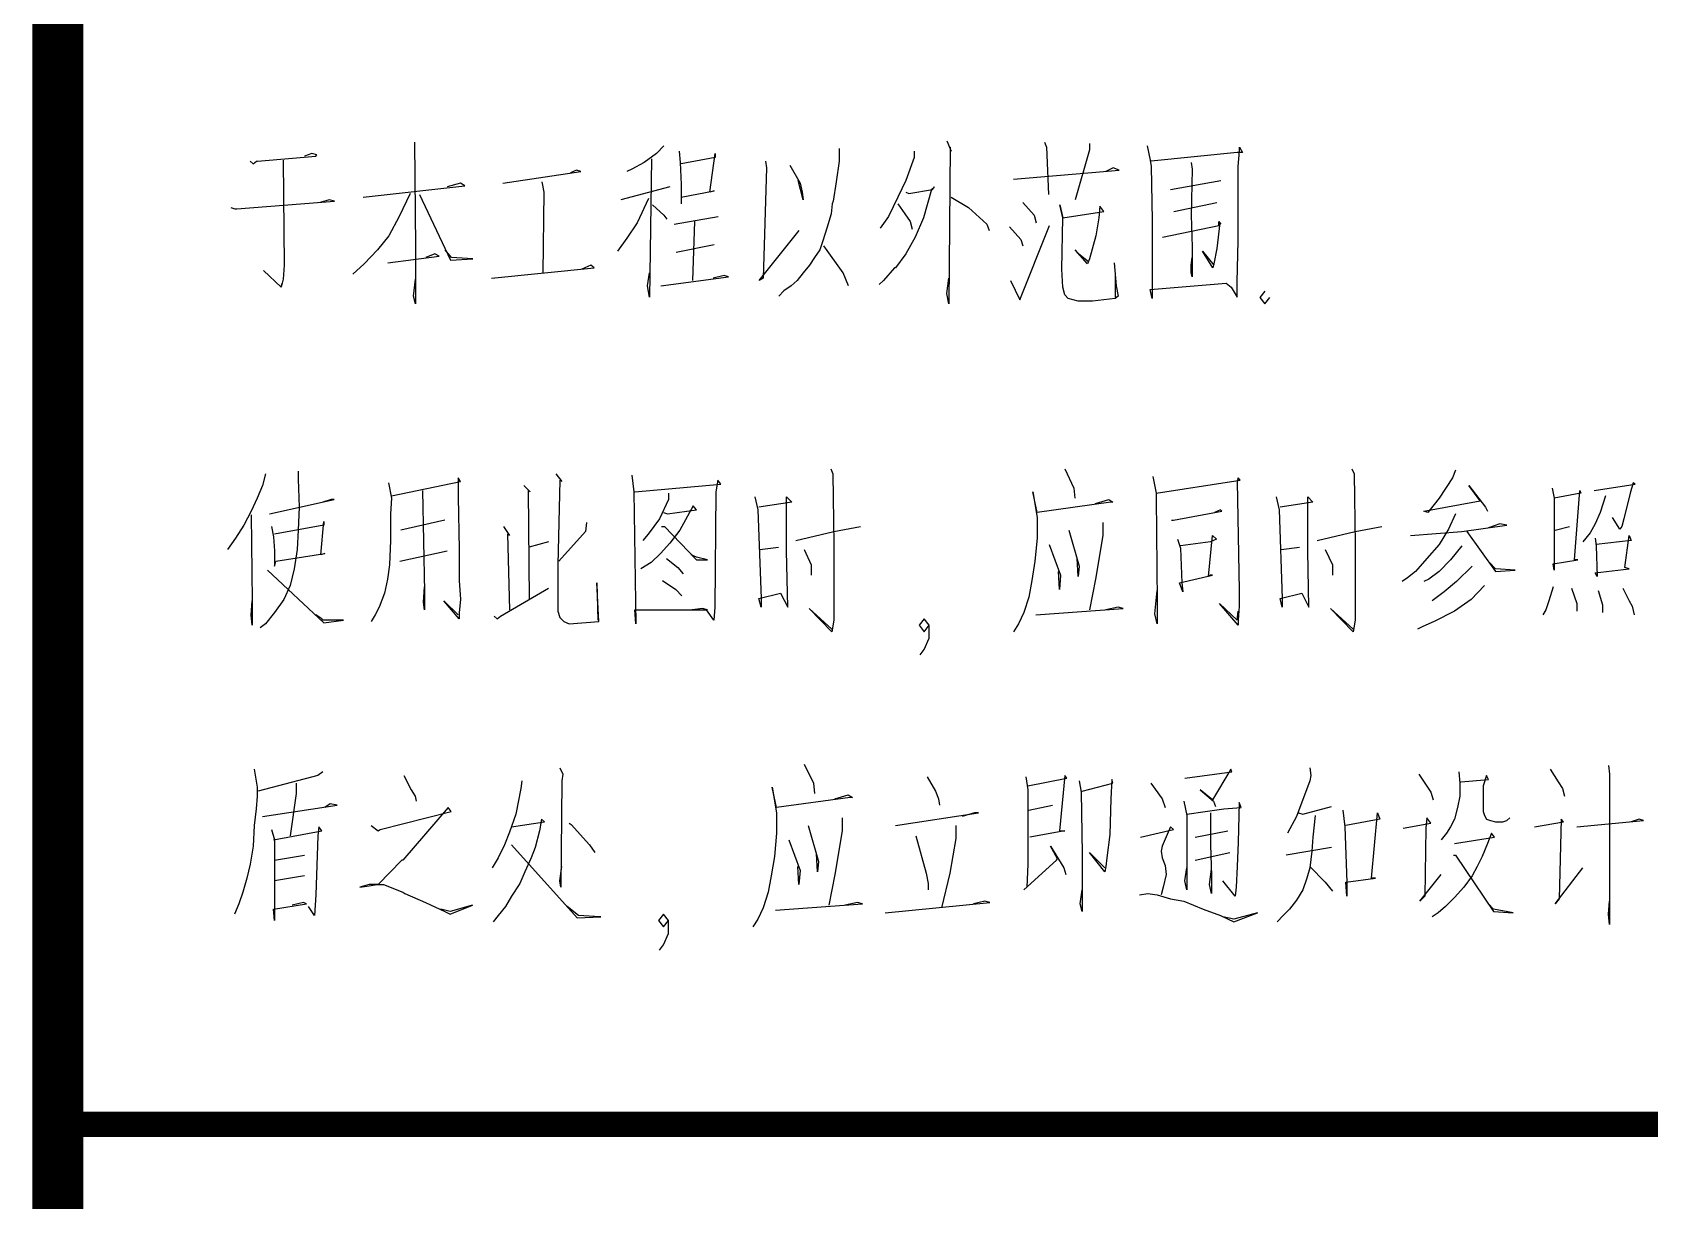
# Model space of a CAD drawing. Extents: x -307088 to 5640332, y -3541089 to -2181377.
# Drawn here: x 5555626 to 5558804, y -3042639 to -3040344 of the extents above; entities that cross this region are included whole.
import ezdxf

# ---------------------------------------------------------------- set-up
doc = ezdxf.new("R2010")
doc.units = 0
doc.header["$LTSCALE"] = 100
doc.header["$MEASUREMENT"] = 0
doc.layers.add('PUB_TITLE', color=4, linetype='CONTINUOUS')
doc.layers.add('WINDOW_TEXT', color=7, linetype='CONTINUOUS')

# ---------------------------------------------------------------- blocks, each defined once
blk = doc.blocks.new('A$C14C63DED')
at = {"layer": 'PUB_TITLE'}
for p, q in [((750.6, 21554.2), (752.6, 21347.6)), ((1240.4, 21546.6), (1226.3, 21531.5)), ((1796.8, 21556.7), (1804.8, 21536.5)), ((1802.8, 21544.1), (1800.8, 21236.7)), ((1804.8, 21536.5), (1802.8, 21544.1)), ((1988.3, 21554.2), (1992.3, 21544.1)), ((1992.3, 21544.1), (1996.3, 21450.9)), ((2077, 21551.6), (2077, 21539)), ((2189.8, 21546.6), (2195.9, 21518.9)), ((2371.3, 21544.1), (2377.3, 21534)), ((2371.3, 21536.5), (2371.3, 21544.1)), ((428.1, 21516.4), (434.1, 21511.3)), ((434.1, 21511.3), (440.2, 21516.4)), ((440.2, 21516.4), (442.2, 21516.4)), ((442.2, 21516.4), (557.1, 21526.5)), ((492.6, 21518.9), (494.6, 21312.3)), ((549, 21531.5), (534.9, 21526.5)), ((559.1, 21529), (549, 21531.5)), ((557.1, 21526.5), (559.1, 21529)), ((1202.1, 21513.9), (1177.9, 21501.3)), ((1226.3, 21531.5), (1202.1, 21513.9)), ((1216.2, 21521.4), (1212.2, 21249.3)), ((1270.7, 21536.5), (1272.7, 21513.9)), ((1272.7, 21513.9), (1274.7, 21471)), ((1341.2, 21523.9), (1274.7, 21511.3)), ((1331.1, 21455.9), (1341.2, 21531.5)), ((1341.2, 21531.5), (1341.2, 21523.9)), ((1440, 21516.4), (1442, 21503.8)), ((1585.1, 21516.4), (1579.1, 21476.1)), ((1585.1, 21541.6), (1585.1, 21521.4)), ((1585.1, 21521.4), (1585.1, 21516.4)), ((1732.3, 21523.9), (1716.1, 21478.6)), ((1732.3, 21536.5), (1732.3, 21523.9)), ((2077, 21539), (2048.7, 21440.8)), ((2195.9, 21518.9), (2197.9, 21506.3)), ((2367.2, 21534), (2197.9, 21516.4)), ((2276.5, 21513.9), (2278.5, 21501.3)), ((2377.3, 21534), (2367.2, 21534)), ((2369.2, 21506.3), (2371.3, 21536.5)), ((924, 21473.5), (1077.2, 21496.2)), ((1069.1, 21498.7), (1057, 21493.7)), ((1077.2, 21496.2), (1069.1, 21498.7)), ((1177.9, 21501.3), (1167.9, 21496.2)), ((1442, 21503.8), (1436, 21287.1)), ((1488.4, 21508.8), (1508.5, 21473.5)), ((1927.8, 21481.1), (2135.4, 21498.7)), ((2123.3, 21503.8), (2109.2, 21496.2)), ((2135.4, 21498.7), (2123.3, 21503.8)), ((2197.9, 21506.3), (2199.9, 21400.5)), ((2278.5, 21501.3), (2276.5, 21410.5)), ((2369.2, 21428.2), (2369.2, 21506.3)), ((649.8, 21445.8), (849.4, 21468.5)), ((742.5, 21453.4), (720.4, 21408)), ((760.7, 21450.9), (821.2, 21322.4)), ((841.3, 21473.5), (815.1, 21466)), ((849.4, 21468.5), (841.3, 21473.5)), ((1000.6, 21476.1), (1004.6, 21455.9)), ((1004.6, 21455.9), (1002.6, 21297.2)), ((1252.5, 21466), (1155.8, 21440.8)), ((1274.7, 21471), (1274.7, 21433.2)), ((1274.7, 21445.8), (1339.2, 21458.4)), ((1339.2, 21458.4), (1331.1, 21455.9)), ((1514.6, 21440.8), (1504.5, 21478.6)), ((1508.5, 21473.5), (1512.6, 21455.9)), ((1512.6, 21455.9), (1514.6, 21440.8)), ((1579.1, 21476.1), (1573, 21438.3)), ((1716.1, 21478.6), (1700, 21445.8)), ((1716.1, 21455.9), (1722.2, 21453.4)), ((1722.2, 21453.4), (1768.6, 21460.9)), ((1766.5, 21460.9), (1750.4, 21405.5)), ((1772.6, 21466), (1766.5, 21460.9)), ((1768.6, 21460.9), (1772.6, 21466)), ((2236.2, 21460.9), (2335, 21478.6)), ((389.8, 21425.7), (397.8, 21423.1)), ((397.8, 21423.1), (401.9, 21423.1)), ((401.9, 21423.1), (593.4, 21438.3)), ((583.3, 21440.8), (565.2, 21435.7)), ((593.4, 21438.3), (583.3, 21440.8)), ((1210.2, 21443.3), (1188, 21395.4)), ((1218.3, 21430.7), (1240.4, 21410.5)), ((1571, 21433.2), (1569, 21413.1)), ((1573, 21438.3), (1571, 21433.2)), ((1700, 21445.8), (1681.9, 21408)), ((1700, 21433.2), (1714.1, 21413.1)), ((1804.8, 21445.8), (1839.1, 21425.7)), ((1839.1, 21425.7), (1875.4, 21392.9)), ((1945.9, 21435.7), (1968.1, 21410.5)), ((2018.5, 21430.7), (2024.6, 21405.5)), ((2024.6, 21405.5), (2018.5, 21430.7)), ((2024.6, 21405.5), (2105.2, 21418.1)), ((2097.1, 21428.2), (2095.1, 21405.5)), ((2105.2, 21418.1), (2097.1, 21428.2)), ((2242.3, 21418.1), (2326.9, 21435.7)), ((2369.2, 21360.2), (2369.2, 21428.2)), ((720.4, 21408), (700.2, 21370.2)), ((1188, 21395.4), (1167.9, 21365.2)), ((1240.4, 21410.5), (1246.5, 21403)), ((1260.6, 21392.9), (1347.3, 21408)), ((1300.9, 21397.9), (1296.9, 21282)), ((1560.9, 21385.3), (1552.9, 21360.2)), ((1569, 21413.1), (1560.9, 21385.3)), ((1681.9, 21408), (1665.8, 21385.3)), ((1714.1, 21413.1), (1724.2, 21397.9)), ((1724.2, 21397.9), (1728.2, 21382.8)), ((1750.4, 21405.5), (1734.3, 21367.7)), ((1875.4, 21392.9), (1879.4, 21380.3)), ((1919.7, 21387.9), (1941.9, 21362.7)), ((1939.9, 21244.2), (1998.3, 21390.4)), ((1968.1, 21410.5), (1972.1, 21395.4)), ((2022.5, 21304.7), (2024.6, 21405.5)), ((2095.1, 21405.5), (2089.1, 21370.2)), ((2199.9, 21400.5), (2199.9, 21322.4)), ((2220.1, 21367.7), (2330.9, 21390.4)), ((2276.5, 21410.5), (2278.5, 21347.6)), ((2333, 21395.4), (2326.9, 21345)), ((2330.9, 21397.9), (2335, 21392.9)), ((2330.9, 21390.4), (2330.9, 21397.9)), ((2335, 21392.9), (2333, 21395.4)), ((700.2, 21370.2), (678, 21342.5)), ((1167.9, 21365.2), (1149.7, 21340)), ((1339.2, 21352.6), (1264.6, 21337.5)), ((1427.9, 21282), (1506.5, 21380.3)), ((1552.9, 21360.2), (1546.8, 21342.5)), ((1734.3, 21367.7), (1716.1, 21335)), ((1941.9, 21362.7), (1945.9, 21350.1)), ((2089.1, 21370.2), (2077, 21324.9)), ((2367.2, 21279.5), (2369.2, 21360.2)), ((678, 21342.5), (651.8, 21314.8)), ((698.2, 21317.3), (799, 21329.9)), ((752.6, 21347.6), (752.6, 21236.7)), ((790.9, 21335), (772.8, 21327.4)), ((799, 21329.9), (790.9, 21335)), ((823.2, 21327.4), (811.1, 21342.5)), ((821.2, 21322.4), (865.5, 21324.9)), ((865.5, 21324.9), (823.2, 21327.4)), ((1536.7, 21327.4), (1526.7, 21312.3)), ((1546.8, 21342.5), (1536.7, 21327.4)), ((1593.2, 21297.2), (1554.9, 21350.1)), ((1716.1, 21335), (1696, 21307.2)), ((2072.9, 21314.8), (2048.7, 21342.5)), ((2052.8, 21337.5), (2074.9, 21319.8)), ((2077, 21324.9), (2072.9, 21314.8)), ((2199.9, 21322.4), (2199.9, 21246.8)), ((2276.5, 21312.3), (2278.5, 21327.4)), ((2278.5, 21347.6), (2278.5, 21289.6)), ((2298.7, 21340), (2320.9, 21312.3)), ((2318.9, 21307.2), (2298.7, 21340)), ((2326.9, 21345), (2320.9, 21314.8)), ((454.3, 21302.2), (488.6, 21269.4)), ((488.6, 21269.4), (454.3, 21302.2)), ((494.6, 21312.3), (492.6, 21284.6)), ((651.8, 21314.8), (629.7, 21294.6)), ((901.8, 21287.1), (1103.4, 21307.2)), ((1097.3, 21312.3), (1079.2, 21304.7)), ((1103.4, 21307.2), (1097.3, 21312.3)), ((1208.2, 21272), (1212.2, 21297.2)), ((1234.4, 21272), (1367.4, 21289.6)), ((1359.4, 21292.1), (1337.2, 21287.1)), ((1367.4, 21289.6), (1359.4, 21292.1)), ((1514.6, 21297.2), (1502.5, 21282)), ((1526.7, 21312.3), (1514.6, 21297.2)), ((1603.3, 21272), (1593.2, 21297.2)), ((1694, 21307.2), (1671.8, 21282)), ((1696, 21307.2), (1694, 21307.2)), ((2024.6, 21269.4), (2022.5, 21304.7)), ((2125.3, 21317.3), (2129.4, 21272)), ((2127.4, 21292.1), (2127.4, 21249.3)), ((2276.5, 21297.2), (2276.5, 21312.3)), ((2278.5, 21289.6), (2276.5, 21297.2)), ((2320.9, 21314.8), (2318.9, 21307.2)), ((492.6, 21284.6), (488.6, 21269.4)), ((488.6, 21269.4), (490.6, 21277)), ((748.6, 21251.8), (752.6, 21284.6)), ((1212.2, 21249.3), (1208.2, 21272)), ((1436, 21287.1), (1427.9, 21282)), ((1476.3, 21261.9), (1466.2, 21251.8)), ((1490.4, 21272), (1476.3, 21261.9)), ((1502.5, 21282), (1490.4, 21272)), ((1671.8, 21282), (1663.7, 21274.5)), ((1796.8, 21256.8), (1800.8, 21287.1)), ((1800.8, 21236.7), (1796.8, 21256.8)), ((1921.8, 21282), (1939.9, 21244.2)), ((2028.6, 21254.3), (2024.6, 21269.4)), ((2129.4, 21272), (2133.4, 21251.8)), ((2195.9, 21264.4), (2345.1, 21277)), ((2199.9, 21246.8), (2195.9, 21264.4)), ((2345.1, 21277), (2355.1, 21269.4)), ((2355.1, 21269.4), (2367.2, 21249.3)), ((2367.2, 21249.3), (2367.2, 21279.5)), ((2421.4, 21261.3), (2411.6, 21249)), ((752.6, 21236.7), (748.6, 21251.8)), ((2034.6, 21246.8), (2028.6, 21254.3)), ((2054.8, 21241.7), (2034.6, 21246.8)), ((2083, 21241.7), (2054.8, 21241.7)), ((2127.4, 21246.8), (2083, 21241.7)), ((2133.4, 21251.8), (2127.4, 21246.8)), ((2411.6, 21249), (2421.4, 21236.7)), ((2421.4, 21236.7), (2431.3, 21249)), ((522.4, 20907.5), (522.4, 20892.4)), ((1568.5, 20912.5), (1572.6, 20902.5)), ((2028.1, 20912.5), (2046.3, 20874.7)), ((2592.5, 20912.5), (2596.6, 20902.5)), ((2796.1, 20910), (2790.1, 20894.9)), ((451.8, 20879.8), (441.7, 20854.6)), ((457.8, 20902.5), (451.8, 20879.8)), ((522.4, 20892.4), (524.4, 20836.9)), ((699.7, 20884.8), (705.8, 20854.6)), ((705.8, 20859.6), (840.8, 20887.3)), ((836.8, 20894.9), (836.8, 20857.1)), ((840.8, 20887.3), (836.8, 20894.9)), ((965.8, 20879.8), (977.9, 20867.2)), ((1028.3, 20902.5), (1040.4, 20887.3)), ((1036.4, 20889.9), (1032.3, 20723.6)), ((1040.4, 20887.3), (1036.4, 20889.9)), ((1177.5, 20899.9), (1181.5, 20867.2)), ((1183.5, 20867.2), (1352.8, 20882.3)), ((1346.8, 20889.9), (1342.8, 20867.2)), ((1352.8, 20882.3), (1346.8, 20889.9)), ((1572.6, 20902.5), (1574.6, 20763.9)), ((2201.5, 20897.4), (2207.5, 20864.7)), ((2207.5, 20864.7), (2372.8, 20889.9)), ((2368.8, 20894.9), (2366.8, 20887.3)), ((2366.8, 20887.3), (2370.8, 20673.2)), ((2372.8, 20889.9), (2368.8, 20894.9)), ((2596.6, 20902.5), (2598.6, 20763.9)), ((2790.1, 20894.9), (2763.9, 20854.6)), ((2822.3, 20879.8), (2854.6, 20836.9)), ((2844.5, 20849.5), (2822.3, 20879.8)), ((3068.2, 20869.7), (3148.9, 20882.3)), ((3144.8, 20884.8), (3138.8, 20864.7)), ((3148.9, 20882.3), (3144.8, 20884.8)), ((441.7, 20854.6), (429.6, 20829.4)), ((465.9, 20824.3), (592.9, 20852.1)), ((586.9, 20852.1), (570.7, 20847)), ((592.9, 20852.1), (586.9, 20852.1)), ((705.8, 20854.6), (703.8, 20824.3)), ((766.3, 20869.7), (770.3, 20670.6)), ((836.8, 20857.1), (838.8, 20753.8)), ((973.9, 20869.7), (975.9, 20655.5)), ((977.9, 20867.2), (973.9, 20869.7)), ((1181.5, 20867.2), (1185.5, 20607.7)), ((1250, 20852.1), (1231.9, 20814.3)), ((1250, 20864.7), (1250, 20852.1)), ((1342.8, 20867.2), (1340.7, 20640.4)), ((1419.4, 20857.1), (1425.4, 20831.9)), ((1491.9, 20847), (1427.4, 20836.9)), ((1481.8, 20857.1), (1491.9, 20847)), ((1481.8, 20751.3), (1481.8, 20857.1)), ((1965.6, 20867.2), (1973.7, 20816.8)), ((1973.7, 20826.9), (1965.6, 20867.2)), ((2118.8, 20847), (1973.7, 20826.9)), ((2046.3, 20874.7), (2048.3, 20854.6)), ((2088.6, 20844.5), (2114.8, 20852.1)), ((2114.8, 20852.1), (2122.9, 20847)), ((2122.9, 20847), (2118.8, 20847)), ((2207.5, 20864.7), (2207.5, 20854.6)), ((2207.5, 20854.6), (2209.5, 20650.5)), ((2443.4, 20857.1), (2449.4, 20831.9)), ((2515.9, 20847), (2451.4, 20836.9)), ((2505.8, 20857.1), (2515.9, 20847)), ((2505.8, 20751.3), (2505.8, 20857.1)), ((2733.6, 20829.4), (2844.5, 20849.5)), ((2763.9, 20854.6), (2741.7, 20826.9)), ((2985.6, 20874.7), (2989.6, 20854.6)), ((3042, 20864.7), (2989.6, 20854.6)), ((2989.6, 20854.6), (2989.6, 20781.5)), ((3029.9, 20733.6), (3040, 20869.7)), ((3040, 20869.7), (3042, 20864.7)), ((3090.4, 20859.6), (3080.3, 20826.9)), ((3138.8, 20864.7), (3126.7, 20814.3)), ((429.6, 20829.4), (415.5, 20801.7)), ((429.6, 20821.8), (431.6, 20653)), ((524.4, 20836.9), (522.4, 20791.6)), ((703.8, 20824.3), (703.8, 20771.4)), ((810.6, 20811.7), (723.9, 20791.6)), ((1231.9, 20814.3), (1209.7, 20784)), ((1240, 20826.9), (1248, 20824.3)), ((1248, 20824.3), (1304.5, 20831.9)), ((1298.4, 20839.5), (1272.2, 20791.6)), ((1304.5, 20831.9), (1298.4, 20839.5)), ((1425.4, 20831.9), (1431.5, 20658)), ((1973.7, 20816.8), (1973.7, 20776.5)), ((2237.8, 20811.7), (2241.8, 20811.7)), ((2241.8, 20811.7), (2336.5, 20829.4)), ((2334.5, 20831.9), (2322.4, 20826.9)), ((2336.5, 20829.4), (2334.5, 20831.9)), ((2449.4, 20831.9), (2455.5, 20658)), ((2741.7, 20826.9), (2733.6, 20829.4)), ((2796.1, 20824.3), (2782, 20794.1)), ((2854.6, 20836.9), (2858.6, 20829.4)), ((3080.3, 20826.9), (3070.3, 20804.2)), ((3118.6, 20794.1), (3104.5, 20816.8)), ((3126.7, 20814.3), (3122.7, 20799.1)), ((415.5, 20801.7), (399.4, 20776.5)), ((469.9, 20799.1), (474, 20779)), ((572.7, 20801.7), (476, 20784)), ((522.4, 20791.6), (520.3, 20753.8)), ((566.7, 20743.7), (572.7, 20809.2)), ((572.7, 20809.2), (572.7, 20801.7)), ((925.5, 20799.1), (937.6, 20781.5)), ((933.6, 20784), (937.6, 20635.4)), ((937.6, 20781.5), (933.6, 20784)), ((1086.8, 20789.1), (1034.4, 20731.1)), ((1088.8, 20806.7), (1086.8, 20789.1)), ((1209.7, 20784), (1199.6, 20771.4)), ((1235.9, 20799.1), (1242, 20799.1)), ((1242, 20799.1), (1304.5, 20733.6)), ((1272.2, 20791.6), (1252.1, 20766.4)), ((1500, 20771.4), (1574.6, 20789.1)), ((1574.6, 20789.1), (1627, 20799.1)), ((2036.2, 20791.6), (2056.3, 20721)), ((2102.7, 20781.5), (2088.6, 20695.8)), ((2102.7, 20806.7), (2102.7, 20781.5)), ((2310.3, 20700.9), (2318.4, 20781.5)), ((2318.4, 20781.5), (2326.4, 20774)), ((2524, 20771.4), (2598.6, 20789.1)), ((2598.6, 20789.1), (2651, 20799.1)), ((2707.4, 20781.5), (2808.2, 20789.1)), ((2782, 20794.1), (2763.9, 20763.9)), ((2808.2, 20789.1), (2896.9, 20801.7)), ((2818.3, 20789.1), (2874.7, 20711)), ((2882.8, 20804.2), (2860.6, 20796.6)), ((2896.9, 20801.7), (2882.8, 20804.2)), ((2989.6, 20781.5), (2989.6, 20713.5)), ((2991.6, 20791.6), (3019.9, 20799.1)), ((3060.2, 20786.5), (3046.1, 20768.9)), ((3070.3, 20804.2), (3060.2, 20786.5)), ((3122.7, 20799.1), (3118.6, 20794.1)), ((3128.7, 20718.5), (3136.8, 20781.5)), ((3136.8, 20781.5), (3140.8, 20771.4)), ((399.4, 20776.5), (383.3, 20753.8)), ((474, 20779), (476, 20751.3)), ((476, 20751.3), (476, 20721)), ((520.3, 20753.8), (514.3, 20716)), ((703.8, 20771.4), (701.8, 20723.6)), ((721.9, 20731.1), (814.6, 20751.3)), ((838.8, 20753.8), (838.8, 20700.9)), ((1014.2, 20768.9), (975.9, 20758.8)), ((1252.1, 20766.4), (1233.9, 20746.2)), ((1429.4, 20753.8), (1465.7, 20758.8)), ((1483.9, 20640.4), (1481.8, 20751.3)), ((1516.1, 20753.8), (1530.2, 20723.6)), ((1574.6, 20763.9), (1574.6, 20678.2)), ((1973.7, 20776.5), (1969.7, 20731.1)), ((1997.9, 20763.9), (2020.1, 20703.4)), ((2249.8, 20774), (2255.9, 20756.3)), ((2314.4, 20768.9), (2255.9, 20761.4)), ((2255.9, 20756.3), (2257.9, 20688.3)), ((2326.4, 20774), (2314.4, 20768.9)), ((2453.4, 20753.8), (2489.7, 20758.8)), ((2507.9, 20640.4), (2505.8, 20751.3)), ((2540.1, 20753.8), (2554.2, 20723.6)), ((2598.6, 20763.9), (2598.6, 20678.2)), ((2763.9, 20763.9), (2739.7, 20736.2)), ((2808.2, 20761.4), (2786, 20733.6)), ((3070.3, 20776.5), (3072.3, 20761.4)), ((3140.8, 20771.4), (3072.3, 20763.9)), ((3072.3, 20761.4), (3074.3, 20700.9)), ((476, 20721), (478, 20731.1)), ((478, 20731.1), (574.8, 20746.2)), ((574.8, 20746.2), (566.7, 20743.7)), ((701.8, 20723.6), (697.7, 20695.8)), ((1032.3, 20723.6), (1032.3, 20653)), ((1215.8, 20728.6), (1195.6, 20716)), ((1233.9, 20746.2), (1215.8, 20728.6)), ((1246, 20736.2), (1268.2, 20718.5)), ((1268.2, 20718.5), (1278.3, 20705.9)), ((1304.5, 20738.7), (1294.4, 20743.7)), ((1326.6, 20733.6), (1304.5, 20738.7)), ((1304.5, 20733.6), (1326.6, 20733.6)), ((1530.2, 20723.6), (1530.2, 20703.4)), ((1969.7, 20731.1), (1963.6, 20693.3)), ((2054.3, 20700.9), (2052.3, 20736.2)), ((2056.3, 20721), (2054.3, 20700.9)), ((2554.2, 20723.6), (2554.2, 20703.4)), ((2739.7, 20736.2), (2717.5, 20711)), ((2786, 20733.6), (2763.9, 20711)), ((2828.4, 20721), (2798.1, 20690.8)), ((2874.7, 20716), (2862.6, 20728.6)), ((2987.6, 20726.1), (3036, 20733.6)), ((2989.6, 20713.5), (2987.6, 20726.1)), ((3036, 20733.6), (3029.9, 20733.6)), ((3136.8, 20716), (3128.7, 20718.5)), ((461.9, 20713.5), (572.7, 20610.2)), ((514.3, 20716), (506.2, 20683.2)), ((697.7, 20695.8), (691.7, 20668.1)), ((838.8, 20700.9), (838.8, 20693.3)), ((838.8, 20693.3), (840.8, 20655.5)), ((1108.9, 20688.3), (1110.9, 20615.2)), ((1113, 20612.7), (1108.9, 20688.3)), ((1237.9, 20693.3), (1264.1, 20675.7)), ((1963.6, 20693.3), (1957.6, 20660.6)), ((2018, 20675.7), (2016, 20711)), ((2020.1, 20703.4), (2018, 20675.7)), ((2088.6, 20695.8), (2076.5, 20635.4)), ((2253.9, 20688.3), (2318.4, 20703.4)), ((2259.9, 20670.6), (2253.9, 20688.3)), ((2257.9, 20688.3), (2259.9, 20670.6)), ((2314.4, 20703.4), (2310.3, 20700.9)), ((2318.4, 20703.4), (2314.4, 20703.4)), ((2701.4, 20698.4), (2691.3, 20690.8)), ((2717.5, 20711), (2701.4, 20698.4)), ((2743.7, 20695.8), (2733.6, 20690.8)), ((2763.9, 20711), (2743.7, 20695.8)), ((2798.1, 20690.8), (2773.9, 20670.6)), ((2913, 20713.5), (2874.7, 20716)), ((2874.7, 20711), (2913, 20713.5)), ((3070.3, 20708.4), (3136.8, 20716)), ((3074.3, 20700.9), (3070.3, 20708.4)), ((429.6, 20625.3), (431.6, 20653)), ((431.6, 20653), (431.6, 20605.1)), ((494.1, 20655.5), (476, 20630.3)), ((506.2, 20683.2), (494.1, 20655.5)), ((691.7, 20668.1), (681.6, 20640.4)), ((768.3, 20650.5), (770.3, 20680.7)), ((770.3, 20670.6), (770.3, 20635.4)), ((808.6, 20653), (836.8, 20625.3)), ((838.8, 20617.7), (808.6, 20653)), ((840.8, 20655.5), (838.8, 20630.3)), ((919.5, 20622.8), (1014.2, 20678.2)), ((1032.3, 20653), (1032.3, 20632.8)), ((1264.1, 20675.7), (1276.2, 20663.1)), ((1427.4, 20658), (1469.8, 20668.1)), ((1431.5, 20640.4), (1427.4, 20658)), ((1431.5, 20658), (1431.5, 20640.4)), ((1469.8, 20668.1), (1483.9, 20640.4)), ((1574.6, 20678.2), (1574.6, 20615.2)), ((1957.6, 20660.6), (1947.5, 20630.3)), ((2205.5, 20627.8), (2209.5, 20673.2)), ((2370.8, 20673.2), (2370.8, 20665.6)), ((2370.8, 20665.6), (2370.8, 20642.9)), ((2451.4, 20658), (2493.8, 20668.1)), ((2455.5, 20640.4), (2451.4, 20658)), ((2455.5, 20658), (2455.5, 20640.4)), ((2493.8, 20668.1), (2507.9, 20640.4)), ((2598.6, 20678.2), (2598.6, 20615.2)), ((2773.9, 20670.6), (2749.8, 20653)), ((2826.4, 20655.5), (2794.1, 20632.8)), ((2852.6, 20683.2), (2826.4, 20655.5)), ((2979.5, 20653), (2973.5, 20635.4)), ((2987.6, 20680.7), (2979.5, 20653)), ((3023.9, 20678.2), (3034, 20648)), ((3076.3, 20673.2), (3084.4, 20645.4)), ((3124.7, 20678.2), (3136.8, 20653)), ((3136.8, 20653), (3142.8, 20642.9)), ((431.6, 20605.1), (429.6, 20625.3)), ((476, 20630.3), (457.8, 20607.7)), ((568.7, 20617.7), (556.6, 20625.3)), ((673.5, 20625.3), (665.5, 20612.7)), ((681.6, 20640.4), (673.5, 20625.3)), ((770.3, 20635.4), (768.3, 20650.5)), ((838.8, 20630.3), (838.8, 20617.7)), ((907.4, 20622.8), (913.4, 20617.7)), ((913.4, 20617.7), (919.5, 20622.8)), ((1032.3, 20632.8), (1036.4, 20620.2)), ((1183.5, 20635.4), (1326.6, 20635.4)), ((1185.5, 20607.7), (1183.5, 20635.4)), ((1316.6, 20637.9), (1296.4, 20635.4)), ((1326.6, 20635.4), (1316.6, 20637.9)), ((1338.7, 20615.2), (1324.6, 20635.4)), ((1340.7, 20640.4), (1338.7, 20615.2)), ((1526.2, 20637.9), (1570.5, 20597.6)), ((1570.5, 20592.5), (1526.2, 20637.9)), ((1947.5, 20630.3), (1937.4, 20607.7)), ((1971.7, 20625.3), (2143, 20637.9)), ((2132.9, 20640.4), (2108.7, 20635.4)), ((2143, 20637.9), (2132.9, 20640.4)), ((2209.5, 20607.7), (2205.5, 20627.8)), ((2209.5, 20650.5), (2209.5, 20607.7)), ((2332.5, 20648), (2366.8, 20615.2)), ((2368.8, 20605.1), (2332.5, 20648)), ((2366.8, 20615.2), (2368.8, 20632.8)), ((2370.8, 20642.9), (2368.8, 20615.2)), ((2550.2, 20637.9), (2594.5, 20597.6)), ((2594.5, 20592.5), (2550.2, 20637.9)), ((2794.1, 20632.8), (2753.8, 20612.7)), ((2973.5, 20635.4), (2967.5, 20625.3)), ((3034, 20648), (3034, 20632.8)), ((3084.4, 20645.4), (3084.4, 20630.3)), ((3142.8, 20642.9), (3146.9, 20625.3)), ((457.8, 20607.7), (447.8, 20600.1)), ((570.7, 20615.2), (568.7, 20617.7)), ((611, 20615.2), (570.7, 20615.2)), ((572.7, 20610.2), (611, 20615.2)), ((1036.4, 20620.2), (1044.4, 20612.7)), ((1044.4, 20612.7), (1054.5, 20607.7)), ((1054.5, 20607.7), (1113, 20612.7)), ((1574.6, 20615.2), (1570.5, 20592.5)), ((1752, 20617.7), (1741.9, 20605.1)), ((1741.9, 20605.1), (1752, 20592.5)), ((1762, 20605.1), (1752, 20617.7)), ((1752, 20592.5), (1762, 20605.1)), ((1762, 20579.9), (1762, 20605.1)), ((1937.4, 20607.7), (1927.3, 20592.5)), ((2368.8, 20615.2), (2368.8, 20605.1)), ((2598.6, 20615.2), (2594.5, 20592.5)), ((2731.6, 20602.6), (2721.5, 20597.6)), ((2753.8, 20612.7), (2731.6, 20602.6)), ((1752, 20557.3), (1762, 20579.9)), ((1743.9, 20547.2), (1752, 20557.3)), ((435.7, 20322.5), (441.7, 20287.2)), ((560.6, 20309.9), (443.7, 20279.6)), ((570.7, 20317.4), (560.6, 20309.9)), ((730, 20309.9), (744.1, 20282.1)), ((1036.4, 20325), (1042.4, 20312.4)), ((1042.4, 20312.4), (1040.4, 20299.8)), ((1516.1, 20332.5), (1534.3, 20294.7)), ((1758, 20307.3), (1774.1, 20279.6)), ((1951.5, 20307.3), (1955.5, 20282.1)), ((1955.5, 20289.7), (2032.1, 20304.8)), ((2028.1, 20309.9), (2018, 20201.5)), ((2032.1, 20304.8), (2028.1, 20309.9)), ((2264, 20304.8), (2356.7, 20317.4)), ((2354.7, 20322.5), (2318.4, 20262)), ((2356.7, 20317.4), (2354.7, 20322.5)), ((2509.9, 20325), (2511.9, 20309.9)), ((2511.9, 20309.9), (2509.9, 20299.8)), ((2723.5, 20312.4), (2747.7, 20277.1)), ((2802.2, 20317.4), (2804.2, 20294.7)), ((2856.6, 20309.9), (2850.5, 20289.7)), ((2860.6, 20302.3), (2856.6, 20309.9)), ((2981.6, 20322.5), (2997.7, 20297.3)), ((3096.5, 20330), (3098.5, 20312.4)), ((3098.5, 20312.4), (3098.5, 20017.6)), ((441.7, 20287.2), (441.7, 20269.5)), ((518.3, 20274.6), (506.2, 20191.4)), ((518.3, 20294.7), (518.3, 20274.6)), ((744.1, 20282.1), (752.1, 20269.5)), ((959.8, 20284.7), (949.7, 20234.3)), ((961.8, 20299.8), (959.8, 20284.7)), ((1040.4, 20299.8), (1038.4, 20090.6)), ((1453.6, 20287.2), (1461.7, 20236.8)), ((1461.7, 20246.9), (1453.6, 20287.2)), ((1534.3, 20294.7), (1536.3, 20274.6)), ((1576.6, 20264.5), (1602.8, 20272.1)), ((1602.8, 20272.1), (1610.9, 20267)), ((1774.1, 20279.6), (1780.2, 20264.5)), ((1955.5, 20282.1), (1955.5, 20206.5)), ((2056.3, 20299.8), (2060.4, 20277.1)), ((2060.4, 20277.1), (2062.4, 20156.2)), ((2062.4, 20279.6), (2122.9, 20294.7)), ((2120.8, 20302.3), (2118.8, 20264.5)), ((2122.9, 20294.7), (2120.8, 20302.3)), ((2197.4, 20294.7), (2219.6, 20264.5)), ((2294.2, 20282.1), (2320.4, 20259.5)), ((2318.4, 20262), (2294.2, 20282.1)), ((2509.9, 20299.8), (2483.7, 20229.2)), ((2747.7, 20277.1), (2751.8, 20262)), ((2804.2, 20294.7), (2804.2, 20269.5)), ((2806.2, 20297.3), (2860.6, 20302.3)), ((2850.5, 20289.7), (2850.5, 20272.1)), ((2850.5, 20272.1), (2850.5, 20256.9)), ((2997.7, 20297.3), (3005.8, 20284.7)), ((3005.8, 20284.7), (3009.8, 20269.5)), ((439.7, 20244.3), (435.7, 20211.6)), ((441.7, 20269.5), (439.7, 20244.3)), ((451.8, 20229.2), (598.9, 20251.9)), ((584.8, 20254.4), (574.8, 20246.9)), ((598.9, 20251.9), (584.8, 20254.4)), ((816.6, 20246.9), (728, 20143.6)), ((752.1, 20269.5), (754.2, 20259.5)), ((822.7, 20239.3), (816.6, 20246.9)), ((1606.8, 20267), (1461.7, 20246.9)), ((1610.9, 20267), (1606.8, 20267)), ((1780.2, 20264.5), (1782.2, 20251.9)), ((1957.6, 20241.8), (2003.9, 20251.9)), ((2118.8, 20264.5), (2116.8, 20194)), ((2219.6, 20264.5), (2225.7, 20246.9)), ((2261.9, 20259.5), (2268, 20231.7)), ((2304.3, 20239.3), (2340.6, 20244.3)), ((2320.4, 20259.5), (2324.4, 20249.4)), ((2340.6, 20244.3), (2374.8, 20246.9)), ((2370.8, 20256.9), (2368.8, 20178.8)), ((2374.8, 20246.9), (2370.8, 20256.9)), ((2495.8, 20234.3), (2552.2, 20249.4)), ((2574.4, 20241.8), (2578.4, 20209.1)), ((2800.1, 20246.9), (2794.1, 20224.2)), ((2804.2, 20269.5), (2800.1, 20246.9)), ((2850.5, 20256.9), (2850.5, 20239.3)), ((435.7, 20211.6), (433.7, 20171.3)), ((562.7, 20209.1), (560.6, 20191.4)), ((568.7, 20201.5), (562.7, 20209.1)), ((665.5, 20211.6), (679.6, 20201.5)), ((683.6, 20204), (822.7, 20239.3)), ((949.7, 20234.3), (937.6, 20199)), ((941.6, 20209.1), (1006.1, 20219.1)), ((1000.1, 20224.2), (996.1, 20201.5)), ((1006.1, 20219.1), (1000.1, 20224.2)), ((1054.5, 20216.6), (1058.5, 20214.1)), ((1058.5, 20214.1), (1094.8, 20173.8)), ((1461.7, 20236.8), (1461.7, 20196.5)), ((1524.2, 20211.6), (1544.3, 20141)), ((1590.7, 20226.7), (1590.7, 20201.5)), ((1695.5, 20211.6), (1858.8, 20236.8)), ((1814.4, 20211.6), (1814.4, 20186.4)), ((1850.7, 20236.8), (1826.5, 20229.2)), ((1858.8, 20236.8), (1850.7, 20236.8)), ((2235.7, 20209.1), (2229.7, 20194)), ((2241.8, 20204), (2235.7, 20209.1)), ((2268, 20234.3), (2304.3, 20239.3)), ((2268, 20231.7), (2268, 20118.4)), ((2314.4, 20236.8), (2314.4, 20173.8)), ((2483.7, 20229.2), (2465.5, 20196.5)), ((2487.7, 20236.8), (2495.8, 20234.3)), ((2520, 20231.7), (2515.9, 20188.9)), ((2578.4, 20209.1), (2582.4, 20100.7)), ((2646.9, 20224.2), (2580.4, 20211.6)), ((2630.8, 20108.3), (2642.9, 20236.8)), ((2642.9, 20236.8), (2646.9, 20224.2)), ((2693.3, 20206.5), (2747.7, 20216.6)), ((2739.7, 20226.7), (2737.7, 20206.5)), ((2747.7, 20216.6), (2739.7, 20226.7)), ((2786, 20209.1), (2778, 20196.5)), ((2794.1, 20224.2), (2786, 20209.1)), ((2850.5, 20239.3), (2852.6, 20231.7)), ((2852.6, 20231.7), (2856.6, 20224.2)), ((2856.6, 20224.2), (2864.6, 20221.7)), ((2864.6, 20221.7), (2874.7, 20219.1)), ((2874.7, 20219.1), (2888.8, 20219.1)), ((2888.8, 20219.1), (2896.9, 20221.7)), ((2896.9, 20221.7), (2902.9, 20226.7)), ((2951.3, 20209.1), (3007.8, 20219.1)), ((3003.7, 20224.2), (2999.7, 20068)), ((3007.8, 20219.1), (3003.7, 20224.2)), ((3034, 20209.1), (3165, 20221.7)), ((3156.9, 20224.2), (3140.8, 20219.1)), ((3165, 20221.7), (3156.9, 20224.2)), ((469.9, 20204), (476, 20183.9)), ((474, 20183.9), (568.7, 20201.5)), ((476, 20183.9), (476, 20025.1)), ((560.6, 20191.4), (556.6, 20075.5)), ((679.6, 20201.5), (683.6, 20204)), ((937.6, 20199), (927.5, 20173.8)), ((996.1, 20201.5), (988, 20168.8)), ((1461.7, 20196.5), (1457.7, 20151.1)), ((1485.9, 20183.9), (1508.1, 20123.4)), ((1590.7, 20201.5), (1576.6, 20115.8)), ((1735.8, 20191.4), (1756, 20118.4)), ((1814.4, 20186.4), (1802.4, 20118.4)), ((1955.5, 20206.5), (1955.5, 20143.6)), ((2028.1, 20201.5), (1959.6, 20188.9)), ((2018, 20201.5), (2028.1, 20201.5)), ((2116.8, 20194), (2110.8, 20148.6)), ((2177.3, 20188.9), (2241.8, 20204)), ((2229.7, 20194), (2219.6, 20171.3)), ((2284.1, 20188.9), (2348.6, 20201.5)), ((2368.8, 20178.8), (2366.8, 20131)), ((2515.9, 20188.9), (2513.9, 20161.2)), ((2737.7, 20206.5), (2735.6, 20073)), ((2778, 20196.5), (2767.9, 20183.9)), ((2794.1, 20176.3), (2872.7, 20188.9)), ((2858.6, 20176.3), (2848.5, 20151.1)), ((2866.7, 20196.5), (2858.6, 20176.3)), ((2872.7, 20188.9), (2866.7, 20196.5)), ((433.7, 20171.3), (427.6, 20136)), ((476, 20143.6), (534.4, 20153.6)), ((915.4, 20148.6), (903.3, 20128.4)), ((927.5, 20173.8), (915.4, 20148.6)), ((941.6, 20173.8), (1070.6, 20030.2)), ((979.9, 20148.6), (967.8, 20120.9)), ((988, 20168.8), (979.9, 20148.6)), ((1094.8, 20173.8), (1104.9, 20158.7)), ((1457.7, 20151.1), (1451.6, 20113.3)), ((1542.3, 20120.9), (1540.3, 20156.2)), ((1999.9, 20171.3), (2026.1, 20128.4)), ((2014, 20146.1), (1999.9, 20171.3)), ((2012, 20143.6), (2014, 20146.1)), ((2062.4, 20156.2), (2062.4, 20148.6)), ((2062.4, 20148.6), (2062.4, 20042.8)), ((2076.5, 20158.7), (2106.7, 20128.4)), ((2106.7, 20120.9), (2076.5, 20158.7)), ((2110.8, 20148.6), (2108.7, 20131)), ((2219.6, 20171.3), (2217.6, 20161.2)), ((2217.6, 20161.2), (2219.6, 20148.6)), ((2219.6, 20148.6), (2225.7, 20133.5)), ((2284.1, 20143.6), (2352.6, 20158.7)), ((2314.4, 20173.8), (2316.4, 20113.3)), ((2552.2, 20168.8), (2463.5, 20153.6)), ((2513.9, 20161.2), (2509.9, 20128.4)), ((2792.1, 20153.6), (2796.1, 20153.6)), ((2796.1, 20153.6), (2870.7, 20042.8)), ((2848.5, 20151.1), (2838.4, 20131)), ((427.6, 20136), (421.6, 20108.3)), ((534.4, 20113.3), (476, 20103.2)), ((725.9, 20143.6), (679.6, 20095.7)), ((728, 20143.6), (725.9, 20143.6)), ((967.8, 20120.9), (957.8, 20098.2)), ((1036.4, 20103.2), (1040.4, 20131)), ((1451.6, 20113.3), (1445.6, 20080.6)), ((1506, 20095.7), (1504, 20131)), ((1508.1, 20123.4), (1506, 20095.7)), ((1544.3, 20141), (1542.3, 20120.9)), ((1576.6, 20115.8), (1564.5, 20055.4)), ((1756, 20118.4), (1760, 20098.2)), ((1802.4, 20118.4), (1786.2, 20050.3)), ((1947.5, 20085.6), (2012, 20143.6)), ((1955.5, 20136), (1953.5, 20090.6)), ((1955.5, 20143.6), (1955.5, 20136)), ((2026.1, 20128.4), (2030.1, 20115.8)), ((2108.7, 20131), (2106.7, 20120.9)), ((2227.7, 20115.8), (2221.6, 20090.6)), ((2225.7, 20133.5), (2227.7, 20115.8)), ((2264, 20103.2), (2268, 20128.4)), ((2268, 20118.4), (2268, 20085.6)), ((2312.3, 20095.7), (2316.4, 20125.9)), ((2316.4, 20113.3), (2316.4, 20110.8)), ((2366.8, 20131), (2364.7, 20090.6)), ((2509.9, 20128.4), (2503.8, 20108.3)), ((2509.9, 20131), (2540.1, 20100.7)), ((2725.6, 20062.9), (2767.9, 20115.8)), ((2828.4, 20113.3), (2812.2, 20090.6)), ((2838.4, 20131), (2828.4, 20113.3)), ((2991.6, 20057.9), (3046.1, 20128.4)), ((421.6, 20108.3), (413.5, 20080.6)), ((661.4, 20095.7), (643.3, 20090.6)), ((643.3, 20090.6), (661.4, 20093.2)), ((661.4, 20093.2), (677.6, 20095.7)), ((679.6, 20095.7), (661.4, 20095.7)), ((677.6, 20095.7), (689.7, 20095.7)), ((689.7, 20095.7), (728, 20080.6)), ((957.8, 20098.2), (941.6, 20073)), ((1038.4, 20090.6), (1036.4, 20103.2)), ((1760, 20098.2), (1760, 20085.6)), ((1953.5, 20090.6), (1947.5, 20085.6)), ((2058.4, 20057.9), (2062.4, 20085.6)), ((2221.6, 20090.6), (2217.6, 20075.5)), ((2268, 20085.6), (2264, 20103.2)), ((2316.4, 20078), (2312.3, 20095.7)), ((2316.4, 20110.8), (2316.4, 20078)), ((2362.7, 20073), (2338.5, 20103.2)), ((2364.7, 20090.6), (2362.7, 20073)), ((2495.8, 20085.6), (2483.7, 20065.4)), ((2503.8, 20108.3), (2495.8, 20085.6)), ((2540.1, 20100.7), (2554.2, 20083.1)), ((2580.4, 20100.7), (2638.9, 20108.3)), ((2582.4, 20073), (2580.4, 20100.7)), ((2582.4, 20100.7), (2582.4, 20073)), ((2638.9, 20108.3), (2630.8, 20108.3)), ((2812.2, 20090.6), (2794.1, 20070.5)), ((405.4, 20057.9), (397.4, 20037.7)), ((413.5, 20080.6), (405.4, 20057.9)), ((474, 20047.8), (538.5, 20057.9)), ((532.4, 20060.4), (510.3, 20055.4)), ((538.5, 20057.9), (532.4, 20060.4)), ((554.6, 20035.2), (542.5, 20052.8)), ((556.6, 20075.5), (554.6, 20035.2)), ((728, 20080.6), (732, 20078)), ((732, 20078), (772.3, 20060.4)), ((772.3, 20060.4), (810.6, 20042.8)), ((865, 20055.4), (820.7, 20042.8)), ((820.7, 20037.7), (865, 20055.4)), ((929.5, 20052.8), (915.4, 20035.2)), ((941.6, 20073), (929.5, 20052.8)), ((1072.6, 20035.2), (1050.5, 20052.8)), ((1435.5, 20050.3), (1425.4, 20027.7)), ((1445.6, 20080.6), (1435.5, 20050.3)), ((1459.7, 20045.3), (1631, 20057.9)), ((1620.9, 20060.4), (1596.7, 20055.4)), ((1631, 20057.9), (1620.9, 20060.4)), ((1675.4, 20040.2), (1881, 20060.4)), ((1870.9, 20062.9), (1848.7, 20057.9)), ((1881, 20060.4), (1870.9, 20062.9)), ((2062.4, 20042.8), (2058.4, 20057.9)), ((2175.3, 20075.5), (2191.4, 20078)), ((2191.4, 20078), (2209.5, 20075.5)), ((2209.5, 20075.5), (2235.7, 20068)), ((2235.7, 20068), (2261.9, 20062.9)), ((2261.9, 20062.9), (2300.2, 20047.8)), ((2483.7, 20065.4), (2469.6, 20047.8)), ((2735.6, 20073), (2725.6, 20062.9)), ((2776, 20052.8), (2761.8, 20040.2)), ((2794.1, 20070.5), (2776, 20052.8)), ((2870.7, 20047.8), (2860.6, 20057.9)), ((2999.7, 20068), (2991.6, 20057.9)), ((3096.5, 20037.7), (3098.5, 20062.9)), ((476, 20025.1), (474, 20047.8)), ((820.7, 20042.8), (802.5, 20047.8)), ((810.6, 20042.8), (820.7, 20037.7)), ((915.4, 20035.2), (905.3, 20022.6)), ((1070.6, 20030.2), (1117, 20032.7)), ((1115, 20032.7), (1072.6, 20035.2)), ((1117, 20032.7), (1115, 20032.7)), ((1240, 20037.7), (1229.9, 20025.1)), ((1229.9, 20025.1), (1240, 20012.5)), ((1250, 20025.1), (1240, 20037.7)), ((1240, 20012.5), (1250, 20025.1)), ((1250, 19999.9), (1250, 20025.1)), ((1425.4, 20027.7), (1415.3, 20012.5)), ((2300.2, 20047.8), (2334.5, 20035.2)), ((2334.5, 20035.2), (2360.7, 20022.6)), ((2360.7, 20027.7), (2338.5, 20032.7)), ((2407.1, 20040.2), (2360.7, 20027.7)), ((2360.7, 20022.6), (2407.1, 20040.2)), ((2457.5, 20035.2), (2445.4, 20022.6)), ((2469.6, 20047.8), (2457.5, 20035.2)), ((2761.8, 20040.2), (2749.8, 20032.7)), ((2909, 20040.2), (2870.7, 20047.8)), ((2870.7, 20042.8), (2909, 20040.2)), ((3098.5, 20017.6), (3096.5, 20037.7)), ((1240, 19977.3), (1250, 19999.9)), ((1231.9, 19967.2), (1240, 19977.3))]:
    blk.add_line(p, q, dxfattribs=at)
at = {"layer": 'PUB_TITLE', "const_width": 100}
blk.add_lwpolyline([(50, 57425), (50, 25)], dxfattribs=at)
at = {"layer": 'PUB_TITLE', "const_width": 50}
blk.add_lwpolyline([(7050, 19625), (7050, 47242.6), (50, 47242.6), (50, 19625)], close=True, dxfattribs=at)

msp = doc.modelspace()

# ---------------------------------------------------------------- block references
at = {"layer": 'WINDOW_TEXT'}
msp.add_blockref('A$C14C63DED', (5555626.3, -3062114.1), dxfattribs=at)

doc.saveas('drawing.dxf')
